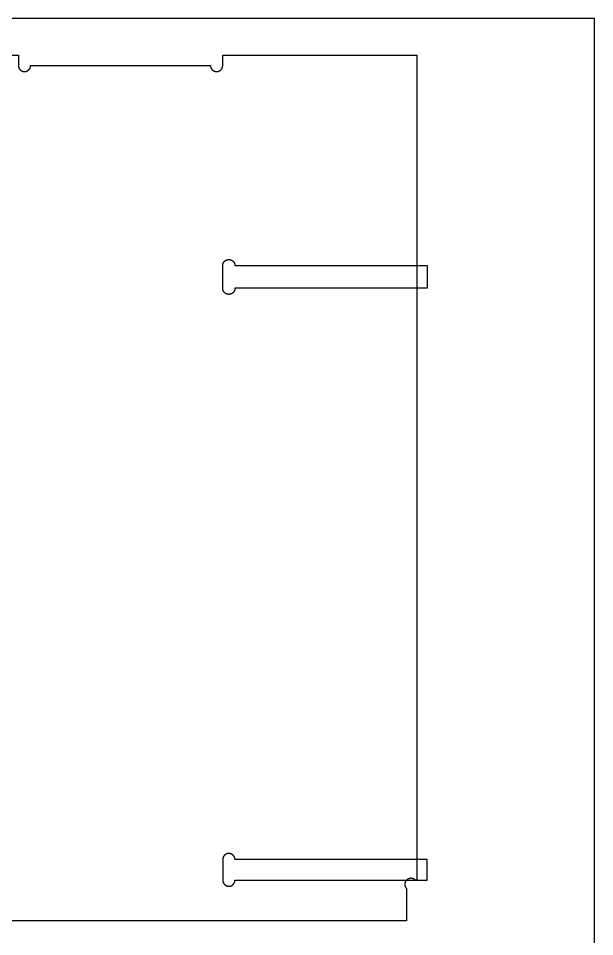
# Model space of a CAD drawing. Header units: millimetres. Extents: x -6043 to -5448, y -3026 to -1496.
# Drawn here: x -5729.7 to -5447.7, y -1944.9 to -1495.9 of the extents above; entities that cross this region are included whole.
import ezdxf

# ---------------------------------------------------------------- set-up
doc = ezdxf.new("R2010")
doc.units = ezdxf.units.MM
doc.header["$MEASUREMENT"] = 0
for name, color, linetype, true_color in [('FAB$CUTEXT-D10-TE6', 80, 'Continuous', 0x2fff00), ('FAB$POCKET-D4.3-TE6', 44, 'Continuous', 0xa67100), ('FAB$POCKET-D5-TE6', 4, 'Continuous', 0x00fff5), ('PRO$VOLUMES', 1, 'Continuous', 0xff0000)]:
    doc.layers.add(name, color=color, linetype=linetype, true_color=true_color)

msp = doc.modelspace()

# ---------------------------------------------------------------- linework, layer by layer
at = {"layer": 'FAB$CUTEXT-D10-TE6'}
for points in [[(-5829.72, -1513.85), (-5729.72, -1513.85)], [(-5729.72, -1513.85), (-5729.72, -1518.86)], [(-5629.72, -1518.86), (-5629.72, -1513.85)], [(-5629.72, -1513.85), (-5534.72, -1513.85), (-5534.72, -1917.21)], [(-5729.72, -1518.86), (-5729.72, -1518.92), (-5729.71, -1518.99), (-5729.71, -1519.06), (-5729.71, -1519.13), (-5729.7, -1519.19), (-5729.69, -1519.26), (-5729.68, -1519.33), (-5729.67, -1519.4), (-5729.65, -1519.47), (-5729.64, -1519.54), (-5729.62, -1519.61), (-5729.6, -1519.68), (-5729.58, -1519.75), (-5729.56, -1519.82), (-5729.53, -1519.89), (-5729.51, -1519.96), (-5729.48, -1520.03), (-5729.45, -1520.1), (-5729.42, -1520.17), (-5729.38, -1520.23), (-5729.35, -1520.3), (-5729.31, -1520.37), (-5729.27, -1520.43), (-5729.23, -1520.5), (-5729.19, -1520.56), (-5729.14, -1520.62), (-5729.09, -1520.69), (-5729.05, -1520.75), (-5729, -1520.81), (-5728.95, -1520.86), (-5728.89, -1520.92), (-5728.84, -1520.98), (-5728.78, -1521.03), (-5728.73, -1521.08), (-5728.67, -1521.14), (-5728.61, -1521.18), (-5728.55, -1521.23), (-5728.49, -1521.28), (-5728.42, -1521.32), (-5728.36, -1521.37), (-5728.29, -1521.41), (-5728.23, -1521.45), (-5728.16, -1521.48), (-5728.1, -1521.52), (-5728.03, -1521.55), (-5727.96, -1521.59), (-5727.89, -1521.62), (-5727.82, -1521.65), (-5727.75, -1521.67), (-5727.68, -1521.7), (-5727.61, -1521.72), (-5727.54, -1521.74), (-5727.47, -1521.76), (-5727.4, -1521.78), (-5727.33, -1521.79), (-5727.26, -1521.81), (-5727.19, -1521.82), (-5727.12, -1521.83), (-5727.06, -1521.84), (-5726.99, -1521.84), (-5726.92, -1521.85), (-5726.85, -1521.85), (-5726.78, -1521.85), (-5726.72, -1521.86), (-5726.65, -1521.85), (-5726.58, -1521.85), (-5726.52, -1521.85), (-5726.45, -1521.84), (-5726.38, -1521.84), (-5726.31, -1521.83), (-5726.24, -1521.82), (-5726.17, -1521.81), (-5726.1, -1521.79), (-5726.03, -1521.78), (-5725.96, -1521.76), (-5725.89, -1521.74), (-5725.82, -1521.72), (-5725.75, -1521.7), (-5725.68, -1521.67), (-5725.61, -1521.65), (-5725.54, -1521.62), (-5725.48, -1521.59), (-5725.41, -1521.55), (-5725.34, -1521.52), (-5725.27, -1521.48), (-5725.21, -1521.45), (-5725.14, -1521.41), (-5725.08, -1521.37), (-5725.01, -1521.32), (-5724.95, -1521.28), (-5724.89, -1521.23), (-5724.83, -1521.18), (-5724.77, -1521.14), (-5724.71, -1521.08), (-5724.65, -1521.03), (-5724.6, -1520.98), (-5724.54, -1520.92), (-5724.49, -1520.86), (-5724.44, -1520.81), (-5724.39, -1520.75), (-5724.34, -1520.69), (-5724.29, -1520.62), (-5724.25, -1520.56), (-5724.21, -1520.5), (-5724.17, -1520.43), (-5724.13, -1520.37), (-5724.09, -1520.3), (-5724.05, -1520.23), (-5724.02, -1520.17), (-5723.99, -1520.1), (-5723.96, -1520.03), (-5723.93, -1519.96), (-5723.9, -1519.89), (-5723.88, -1519.82), (-5723.85, -1519.75), (-5723.83, -1519.68), (-5723.81, -1519.61), (-5723.8, -1519.54), (-5723.78, -1519.47), (-5723.77, -1519.4), (-5723.76, -1519.33), (-5723.75, -1519.26), (-5723.74, -1519.19), (-5723.73, -1519.13), (-5723.72, -1519.06), (-5723.72, -1518.99), (-5723.72, -1518.92), (-5723.72, -1518.86)], [(-5723.72, -1518.86), (-5635.72, -1518.86)], [(-5635.72, -1518.86), (-5635.72, -1518.92), (-5635.71, -1518.99), (-5635.71, -1519.06), (-5635.71, -1519.13), (-5635.7, -1519.19), (-5635.69, -1519.26), (-5635.68, -1519.33), (-5635.67, -1519.4), (-5635.65, -1519.47), (-5635.64, -1519.54), (-5635.62, -1519.61), (-5635.6, -1519.68), (-5635.58, -1519.75), (-5635.56, -1519.82), (-5635.53, -1519.89), (-5635.51, -1519.96), (-5635.48, -1520.03), (-5635.45, -1520.1), (-5635.42, -1520.17), (-5635.38, -1520.23), (-5635.35, -1520.3), (-5635.31, -1520.37), (-5635.27, -1520.43), (-5635.23, -1520.5), (-5635.19, -1520.56), (-5635.14, -1520.62), (-5635.09, -1520.69), (-5635.05, -1520.75), (-5635, -1520.81), (-5634.95, -1520.86), (-5634.89, -1520.92), (-5634.84, -1520.98), (-5634.78, -1521.03), (-5634.73, -1521.08), (-5634.67, -1521.14), (-5634.61, -1521.18), (-5634.55, -1521.23), (-5634.49, -1521.28), (-5634.42, -1521.32), (-5634.36, -1521.37), (-5634.29, -1521.41), (-5634.23, -1521.45), (-5634.16, -1521.48), (-5634.1, -1521.52), (-5634.03, -1521.55), (-5633.96, -1521.59), (-5633.89, -1521.62), (-5633.82, -1521.65), (-5633.75, -1521.67), (-5633.68, -1521.7), (-5633.61, -1521.72), (-5633.54, -1521.74), (-5633.47, -1521.76), (-5633.4, -1521.78), (-5633.33, -1521.79), (-5633.26, -1521.81), (-5633.19, -1521.82), (-5633.12, -1521.83), (-5633.06, -1521.84), (-5632.99, -1521.84), (-5632.92, -1521.85), (-5632.85, -1521.85), (-5632.78, -1521.85), (-5632.72, -1521.86), (-5632.65, -1521.85), (-5632.58, -1521.85), (-5632.52, -1521.85), (-5632.45, -1521.84), (-5632.38, -1521.84), (-5632.31, -1521.83), (-5632.24, -1521.82), (-5632.17, -1521.81), (-5632.1, -1521.79), (-5632.03, -1521.78), (-5631.96, -1521.76), (-5631.89, -1521.74), (-5631.82, -1521.72), (-5631.75, -1521.7), (-5631.68, -1521.67), (-5631.61, -1521.65), (-5631.54, -1521.62), (-5631.48, -1521.59), (-5631.41, -1521.55), (-5631.34, -1521.52), (-5631.27, -1521.48), (-5631.21, -1521.45), (-5631.14, -1521.41), (-5631.08, -1521.37), (-5631.01, -1521.32), (-5630.95, -1521.28), (-5630.89, -1521.23), (-5630.83, -1521.18), (-5630.77, -1521.14), (-5630.71, -1521.08), (-5630.65, -1521.03), (-5630.6, -1520.98), (-5630.54, -1520.92), (-5630.49, -1520.86), (-5630.44, -1520.81), (-5630.39, -1520.75), (-5630.34, -1520.69), (-5630.29, -1520.62), (-5630.25, -1520.56), (-5630.21, -1520.5), (-5630.17, -1520.43), (-5630.13, -1520.37), (-5630.09, -1520.3), (-5630.05, -1520.23), (-5630.02, -1520.17), (-5629.99, -1520.1), (-5629.96, -1520.03), (-5629.93, -1519.96), (-5629.9, -1519.89), (-5629.88, -1519.82), (-5629.85, -1519.75), (-5629.83, -1519.68), (-5629.81, -1519.61), (-5629.8, -1519.54), (-5629.78, -1519.47), (-5629.77, -1519.4), (-5629.76, -1519.33), (-5629.75, -1519.26), (-5629.74, -1519.19), (-5629.73, -1519.13), (-5629.72, -1519.06), (-5629.72, -1518.99), (-5629.72, -1518.92), (-5629.72, -1518.86)], [(-5535.47, -1917.21), (-5535.55, -1917.14), (-5535.63, -1917.07), (-5535.71, -1917), (-5535.79, -1916.94), (-5535.87, -1916.88), (-5535.96, -1916.82), (-5536.04, -1916.76), (-5536.13, -1916.71), (-5536.22, -1916.66), (-5536.32, -1916.62), (-5536.41, -1916.58), (-5536.51, -1916.54), (-5536.61, -1916.5), (-5536.7, -1916.47), (-5536.8, -1916.44), (-5536.9, -1916.41), (-5537, -1916.39), (-5537.11, -1916.37), (-5537.21, -1916.36), (-5537.31, -1916.35), (-5537.41, -1916.34), (-5537.52, -1916.33), (-5537.62, -1916.33), (-5537.73, -1916.34), (-5537.83, -1916.34), (-5537.93, -1916.35), (-5538.03, -1916.36), (-5538.14, -1916.38), (-5538.24, -1916.4), (-5538.34, -1916.43), (-5538.44, -1916.45), (-5538.54, -1916.48), (-5538.64, -1916.52), (-5538.73, -1916.56), (-5538.83, -1916.6), (-5538.92, -1916.64), (-5539.01, -1916.69), (-5539.1, -1916.74), (-5539.19, -1916.79), (-5539.28, -1916.85), (-5539.36, -1916.91), (-5539.45, -1916.97), (-5539.53, -1917.04), (-5539.6, -1917.1), (-5539.68, -1917.17), (-5539.75, -1917.25), (-5539.82, -1917.32), (-5539.89, -1917.4), (-5539.96, -1917.48), (-5540.02, -1917.56), (-5540.08, -1917.65), (-5540.14, -1917.74), (-5540.19, -1917.82), (-5540.24, -1917.92), (-5540.29, -1918.01), (-5540.33, -1918.1), (-5540.37, -1918.2), (-5540.41, -1918.29), (-5540.44, -1918.39), (-5540.48, -1918.49), (-5540.5, -1918.59), (-5540.53, -1918.69), (-5540.55, -1918.79), (-5540.56, -1918.89), (-5540.58, -1919), (-5540.59, -1919.1), (-5540.59, -1919.2), (-5540.6, -1919.31), (-5540.6, -1919.41), (-5540.59, -1919.51), (-5540.58, -1919.62), (-5540.57, -1919.72), (-5540.56, -1919.82), (-5540.54, -1919.92), (-5540.52, -1920.03), (-5540.49, -1920.13), (-5540.46, -1920.22), (-5540.43, -1920.32), (-5540.39, -1920.42), (-5540.35, -1920.52), (-5540.31, -1920.61), (-5540.26, -1920.7), (-5540.22, -1920.79), (-5540.16, -1920.88), (-5540.11, -1920.97), (-5540.05, -1921.06), (-5539.99, -1921.14), (-5539.93, -1921.22), (-5539.86, -1921.3), (-5539.79, -1921.38), (-5539.72, -1921.45)], [(-5534.72, -1917.21), (-5535.47, -1917.21)], [(-5539.72, -1921.45), (-5539.72, -1937.21)], [(-5539.72, -1937.21), (-6019.72, -1937.21)]]:
    msp.add_lwpolyline(points, dxfattribs=at)
at = {"layer": 'FAB$POCKET-D4.3-TE6'}
for points in [[(-5629.72, -1616.77), (-5629.72, -1616.7), (-5629.71, -1616.64), (-5629.71, -1616.57), (-5629.71, -1616.5), (-5629.7, -1616.43), (-5629.69, -1616.36), (-5629.68, -1616.3), (-5629.67, -1616.23), (-5629.65, -1616.16), (-5629.64, -1616.09), (-5629.62, -1616.02), (-5629.6, -1615.95), (-5629.58, -1615.88), (-5629.56, -1615.81), (-5629.53, -1615.74), (-5629.51, -1615.67), (-5629.48, -1615.6), (-5629.45, -1615.53), (-5629.42, -1615.46), (-5629.38, -1615.39), (-5629.35, -1615.33), (-5629.31, -1615.26), (-5629.27, -1615.19), (-5629.23, -1615.13), (-5629.19, -1615.07), (-5629.14, -1615), (-5629.09, -1614.94), (-5629.05, -1614.88), (-5629, -1614.82), (-5628.95, -1614.76), (-5628.89, -1614.71), (-5628.84, -1614.65), (-5628.78, -1614.6), (-5628.73, -1614.54), (-5628.67, -1614.49), (-5628.61, -1614.44), (-5628.55, -1614.39), (-5628.49, -1614.35), (-5628.42, -1614.3), (-5628.36, -1614.26), (-5628.29, -1614.22), (-5628.23, -1614.18), (-5628.16, -1614.14), (-5628.1, -1614.11), (-5628.03, -1614.07), (-5627.96, -1614.04), (-5627.89, -1614.01), (-5627.82, -1613.98), (-5627.75, -1613.96), (-5627.68, -1613.93), (-5627.61, -1613.91), (-5627.54, -1613.89), (-5627.47, -1613.87), (-5627.4, -1613.85), (-5627.33, -1613.84), (-5627.26, -1613.82), (-5627.19, -1613.81), (-5627.12, -1613.8), (-5627.06, -1613.79), (-5626.99, -1613.78), (-5626.92, -1613.78), (-5626.85, -1613.77), (-5626.78, -1613.77), (-5626.72, -1613.77), (-5626.65, -1613.77), (-5626.58, -1613.77), (-5626.52, -1613.78), (-5626.45, -1613.78), (-5626.38, -1613.79), (-5626.31, -1613.8), (-5626.24, -1613.81), (-5626.17, -1613.82), (-5626.1, -1613.84), (-5626.03, -1613.85), (-5625.96, -1613.87), (-5625.89, -1613.89), (-5625.82, -1613.91), (-5625.75, -1613.93), (-5625.68, -1613.96), (-5625.61, -1613.98), (-5625.54, -1614.01), (-5625.48, -1614.04), (-5625.41, -1614.07), (-5625.34, -1614.11), (-5625.27, -1614.14), (-5625.21, -1614.18), (-5625.14, -1614.22), (-5625.08, -1614.26), (-5625.01, -1614.3), (-5624.95, -1614.35), (-5624.89, -1614.39), (-5624.83, -1614.44), (-5624.77, -1614.49), (-5624.71, -1614.54), (-5624.65, -1614.6), (-5624.6, -1614.65), (-5624.54, -1614.71), (-5624.49, -1614.76), (-5624.44, -1614.82), (-5624.39, -1614.88), (-5624.34, -1614.94), (-5624.29, -1615), (-5624.25, -1615.07), (-5624.21, -1615.13), (-5624.17, -1615.19), (-5624.13, -1615.26), (-5624.09, -1615.33), (-5624.05, -1615.39), (-5624.02, -1615.46), (-5623.99, -1615.53), (-5623.96, -1615.6), (-5623.93, -1615.67), (-5623.9, -1615.74), (-5623.88, -1615.81), (-5623.85, -1615.88), (-5623.83, -1615.95), (-5623.81, -1616.02), (-5623.8, -1616.09), (-5623.78, -1616.16), (-5623.77, -1616.23), (-5623.76, -1616.3), (-5623.75, -1616.36), (-5623.74, -1616.43), (-5623.73, -1616.5), (-5623.72, -1616.57), (-5623.72, -1616.64), (-5623.72, -1616.7), (-5623.72, -1616.77)], [(-5629.72, -1627.81), (-5629.72, -1616.77)], [(-5623.72, -1616.77), (-5529.72, -1616.77), (-5529.72, -1627.81), (-5623.72, -1627.81)], [(-5623.72, -1627.81), (-5623.72, -1627.87), (-5623.72, -1627.94), (-5623.72, -1628.01), (-5623.73, -1628.07), (-5623.74, -1628.14), (-5623.75, -1628.21), (-5623.76, -1628.28), (-5623.77, -1628.35), (-5623.78, -1628.42), (-5623.8, -1628.49), (-5623.81, -1628.56), (-5623.83, -1628.63), (-5623.85, -1628.7), (-5623.88, -1628.77), (-5623.9, -1628.84), (-5623.93, -1628.91), (-5623.96, -1628.98), (-5623.99, -1629.05), (-5624.02, -1629.12), (-5624.05, -1629.18), (-5624.09, -1629.25), (-5624.13, -1629.32), (-5624.17, -1629.38), (-5624.21, -1629.45), (-5624.25, -1629.51), (-5624.29, -1629.57), (-5624.34, -1629.64), (-5624.39, -1629.7), (-5624.44, -1629.76), (-5624.49, -1629.81), (-5624.54, -1629.87), (-5624.6, -1629.93), (-5624.65, -1629.98), (-5624.71, -1630.03), (-5624.77, -1630.08), (-5624.83, -1630.13), (-5624.89, -1630.18), (-5624.95, -1630.23), (-5625.01, -1630.27), (-5625.08, -1630.32), (-5625.14, -1630.36), (-5625.21, -1630.4), (-5625.27, -1630.43), (-5625.34, -1630.47), (-5625.41, -1630.5), (-5625.48, -1630.54), (-5625.54, -1630.57), (-5625.61, -1630.59), (-5625.68, -1630.62), (-5625.75, -1630.65), (-5625.82, -1630.67), (-5625.89, -1630.69), (-5625.96, -1630.71), (-5626.03, -1630.73), (-5626.1, -1630.74), (-5626.17, -1630.76), (-5626.24, -1630.77), (-5626.31, -1630.78), (-5626.38, -1630.79), (-5626.45, -1630.79), (-5626.52, -1630.8), (-5626.58, -1630.8), (-5626.65, -1630.8), (-5626.72, -1630.81), (-5626.78, -1630.8), (-5626.85, -1630.8), (-5626.92, -1630.8), (-5626.99, -1630.79), (-5627.06, -1630.79), (-5627.12, -1630.78), (-5627.19, -1630.77), (-5627.26, -1630.76), (-5627.33, -1630.74), (-5627.4, -1630.73), (-5627.47, -1630.71), (-5627.54, -1630.69), (-5627.61, -1630.67), (-5627.68, -1630.65), (-5627.75, -1630.62), (-5627.82, -1630.59), (-5627.89, -1630.57), (-5627.96, -1630.54), (-5628.03, -1630.5), (-5628.1, -1630.47), (-5628.16, -1630.43), (-5628.23, -1630.4), (-5628.29, -1630.36), (-5628.36, -1630.32), (-5628.42, -1630.27), (-5628.49, -1630.23), (-5628.55, -1630.18), (-5628.61, -1630.13), (-5628.67, -1630.08), (-5628.73, -1630.03), (-5628.78, -1629.98), (-5628.84, -1629.93), (-5628.89, -1629.87), (-5628.95, -1629.81), (-5629, -1629.76), (-5629.05, -1629.7), (-5629.09, -1629.64), (-5629.14, -1629.57), (-5629.19, -1629.51), (-5629.23, -1629.45), (-5629.27, -1629.38), (-5629.31, -1629.32), (-5629.35, -1629.25), (-5629.38, -1629.18), (-5629.42, -1629.12), (-5629.45, -1629.05), (-5629.48, -1628.98), (-5629.51, -1628.91), (-5629.53, -1628.84), (-5629.56, -1628.77), (-5629.58, -1628.7), (-5629.6, -1628.63), (-5629.62, -1628.56), (-5629.64, -1628.49), (-5629.65, -1628.42), (-5629.67, -1628.35), (-5629.68, -1628.28), (-5629.69, -1628.21), (-5629.7, -1628.14), (-5629.71, -1628.07), (-5629.71, -1628.01), (-5629.71, -1627.94), (-5629.72, -1627.87), (-5629.72, -1627.81)]]:
    msp.add_lwpolyline(points, dxfattribs=at)
at = {"layer": 'FAB$POCKET-D5-TE6'}
for points in [[(-5623.72, -1907.21), (-5623.72, -1907.14), (-5623.72, -1907.08), (-5623.72, -1907.01), (-5623.73, -1906.94), (-5623.74, -1906.87), (-5623.75, -1906.8), (-5623.76, -1906.73), (-5623.77, -1906.67), (-5623.78, -1906.6), (-5623.8, -1906.53), (-5623.81, -1906.46), (-5623.83, -1906.39), (-5623.85, -1906.32), (-5623.88, -1906.25), (-5623.9, -1906.18), (-5623.93, -1906.11), (-5623.96, -1906.04), (-5623.99, -1905.97), (-5624.02, -1905.9), (-5624.05, -1905.83), (-5624.09, -1905.77), (-5624.13, -1905.7), (-5624.17, -1905.63), (-5624.21, -1905.57), (-5624.25, -1905.51), (-5624.29, -1905.44), (-5624.34, -1905.38), (-5624.39, -1905.32), (-5624.44, -1905.26), (-5624.49, -1905.2), (-5624.54, -1905.15), (-5624.6, -1905.09), (-5624.65, -1905.04), (-5624.71, -1904.98), (-5624.77, -1904.93), (-5624.83, -1904.88), (-5624.89, -1904.83), (-5624.95, -1904.79), (-5625.01, -1904.74), (-5625.08, -1904.7), (-5625.14, -1904.66), (-5625.21, -1904.62), (-5625.27, -1904.58), (-5625.34, -1904.55), (-5625.41, -1904.51), (-5625.48, -1904.48), (-5625.54, -1904.45), (-5625.61, -1904.42), (-5625.68, -1904.4), (-5625.75, -1904.37), (-5625.82, -1904.35), (-5625.89, -1904.33), (-5625.96, -1904.31), (-5626.03, -1904.29), (-5626.1, -1904.27), (-5626.17, -1904.26), (-5626.24, -1904.25), (-5626.31, -1904.24), (-5626.38, -1904.23), (-5626.45, -1904.22), (-5626.52, -1904.22), (-5626.58, -1904.21), (-5626.65, -1904.21), (-5626.72, -1904.21), (-5626.78, -1904.21), (-5626.85, -1904.21), (-5626.92, -1904.22), (-5626.99, -1904.22), (-5627.06, -1904.23), (-5627.12, -1904.24), (-5627.19, -1904.25), (-5627.26, -1904.26), (-5627.33, -1904.27), (-5627.4, -1904.29), (-5627.47, -1904.31), (-5627.54, -1904.33), (-5627.61, -1904.35), (-5627.68, -1904.37), (-5627.75, -1904.4), (-5627.82, -1904.42), (-5627.89, -1904.45), (-5627.96, -1904.48), (-5628.03, -1904.51), (-5628.1, -1904.55), (-5628.16, -1904.58), (-5628.23, -1904.62), (-5628.29, -1904.66), (-5628.36, -1904.7), (-5628.42, -1904.74), (-5628.49, -1904.79), (-5628.55, -1904.83), (-5628.61, -1904.88), (-5628.67, -1904.93), (-5628.73, -1904.98), (-5628.78, -1905.04), (-5628.84, -1905.09), (-5628.89, -1905.15), (-5628.95, -1905.2), (-5629, -1905.26), (-5629.05, -1905.32), (-5629.09, -1905.38), (-5629.14, -1905.44), (-5629.19, -1905.51), (-5629.23, -1905.57), (-5629.27, -1905.63), (-5629.31, -1905.7), (-5629.35, -1905.77), (-5629.38, -1905.83), (-5629.42, -1905.9), (-5629.45, -1905.97), (-5629.48, -1906.04), (-5629.51, -1906.11), (-5629.53, -1906.18), (-5629.56, -1906.25), (-5629.58, -1906.32), (-5629.6, -1906.39), (-5629.62, -1906.46), (-5629.64, -1906.53), (-5629.65, -1906.6), (-5629.67, -1906.67), (-5629.68, -1906.73), (-5629.69, -1906.8), (-5629.7, -1906.87), (-5629.71, -1906.94), (-5629.71, -1907.01), (-5629.71, -1907.08), (-5629.72, -1907.14), (-5629.72, -1907.21)], [(-5629.72, -1907.21), (-5629.72, -1917.21)], [(-5623.72, -1917.21), (-5529.72, -1917.21), (-5529.72, -1907.21), (-5623.72, -1907.21)], [(-5629.72, -1917.21), (-5629.72, -1917.28), (-5629.71, -1917.34), (-5629.71, -1917.41), (-5629.71, -1917.48), (-5629.7, -1917.55), (-5629.69, -1917.62), (-5629.68, -1917.69), (-5629.67, -1917.76), (-5629.65, -1917.83), (-5629.64, -1917.9), (-5629.62, -1917.97), (-5629.6, -1918.04), (-5629.58, -1918.11), (-5629.56, -1918.18), (-5629.53, -1918.25), (-5629.51, -1918.32), (-5629.48, -1918.38), (-5629.45, -1918.45), (-5629.42, -1918.52), (-5629.38, -1918.59), (-5629.35, -1918.66), (-5629.31, -1918.72), (-5629.27, -1918.79), (-5629.23, -1918.85), (-5629.19, -1918.92), (-5629.14, -1918.98), (-5629.09, -1919.04), (-5629.05, -1919.1), (-5629, -1919.16), (-5628.95, -1919.22), (-5628.89, -1919.28), (-5628.84, -1919.33), (-5628.78, -1919.39), (-5628.73, -1919.44), (-5628.67, -1919.49), (-5628.61, -1919.54), (-5628.55, -1919.59), (-5628.49, -1919.63), (-5628.42, -1919.68), (-5628.36, -1919.72), (-5628.29, -1919.76), (-5628.23, -1919.8), (-5628.16, -1919.84), (-5628.1, -1919.88), (-5628.03, -1919.91), (-5627.96, -1919.94), (-5627.89, -1919.97), (-5627.82, -1920), (-5627.75, -1920.03), (-5627.68, -1920.05), (-5627.61, -1920.07), (-5627.54, -1920.1), (-5627.47, -1920.11), (-5627.4, -1920.13), (-5627.33, -1920.15), (-5627.26, -1920.16), (-5627.19, -1920.17), (-5627.12, -1920.18), (-5627.06, -1920.19), (-5626.99, -1920.2), (-5626.92, -1920.2), (-5626.85, -1920.21), (-5626.78, -1920.21), (-5626.72, -1920.21), (-5626.65, -1920.21), (-5626.58, -1920.21), (-5626.52, -1920.2), (-5626.45, -1920.2), (-5626.38, -1920.19), (-5626.31, -1920.18), (-5626.24, -1920.17), (-5626.17, -1920.16), (-5626.1, -1920.15), (-5626.03, -1920.13), (-5625.96, -1920.11), (-5625.89, -1920.1), (-5625.82, -1920.07), (-5625.75, -1920.05), (-5625.68, -1920.03), (-5625.61, -1920), (-5625.54, -1919.97), (-5625.48, -1919.94), (-5625.41, -1919.91), (-5625.34, -1919.88), (-5625.27, -1919.84), (-5625.21, -1919.8), (-5625.14, -1919.76), (-5625.08, -1919.72), (-5625.01, -1919.68), (-5624.95, -1919.63), (-5624.89, -1919.59), (-5624.83, -1919.54), (-5624.77, -1919.49), (-5624.71, -1919.44), (-5624.65, -1919.39), (-5624.6, -1919.33), (-5624.54, -1919.28), (-5624.49, -1919.22), (-5624.44, -1919.16), (-5624.39, -1919.1), (-5624.34, -1919.04), (-5624.29, -1918.98), (-5624.25, -1918.92), (-5624.21, -1918.85), (-5624.17, -1918.79), (-5624.13, -1918.72), (-5624.09, -1918.66), (-5624.05, -1918.59), (-5624.02, -1918.52), (-5623.99, -1918.45), (-5623.96, -1918.38), (-5623.93, -1918.32), (-5623.9, -1918.25), (-5623.88, -1918.18), (-5623.85, -1918.11), (-5623.83, -1918.04), (-5623.81, -1917.97), (-5623.8, -1917.9), (-5623.78, -1917.83), (-5623.77, -1917.76), (-5623.76, -1917.69), (-5623.75, -1917.62), (-5623.74, -1917.55), (-5623.73, -1917.48), (-5623.72, -1917.41), (-5623.72, -1917.34), (-5623.72, -1917.28), (-5623.72, -1917.21)]]:
    msp.add_lwpolyline(points, dxfattribs=at)
at = {"layer": 'PRO$VOLUMES'}
msp.add_lwpolyline([(-6042.72, -3025.85), (-5447.72, -3025.85), (-5447.72, -1495.85), (-6042.72, -1495.85)], close=True, dxfattribs=at)

doc.saveas('drawing.dxf')
